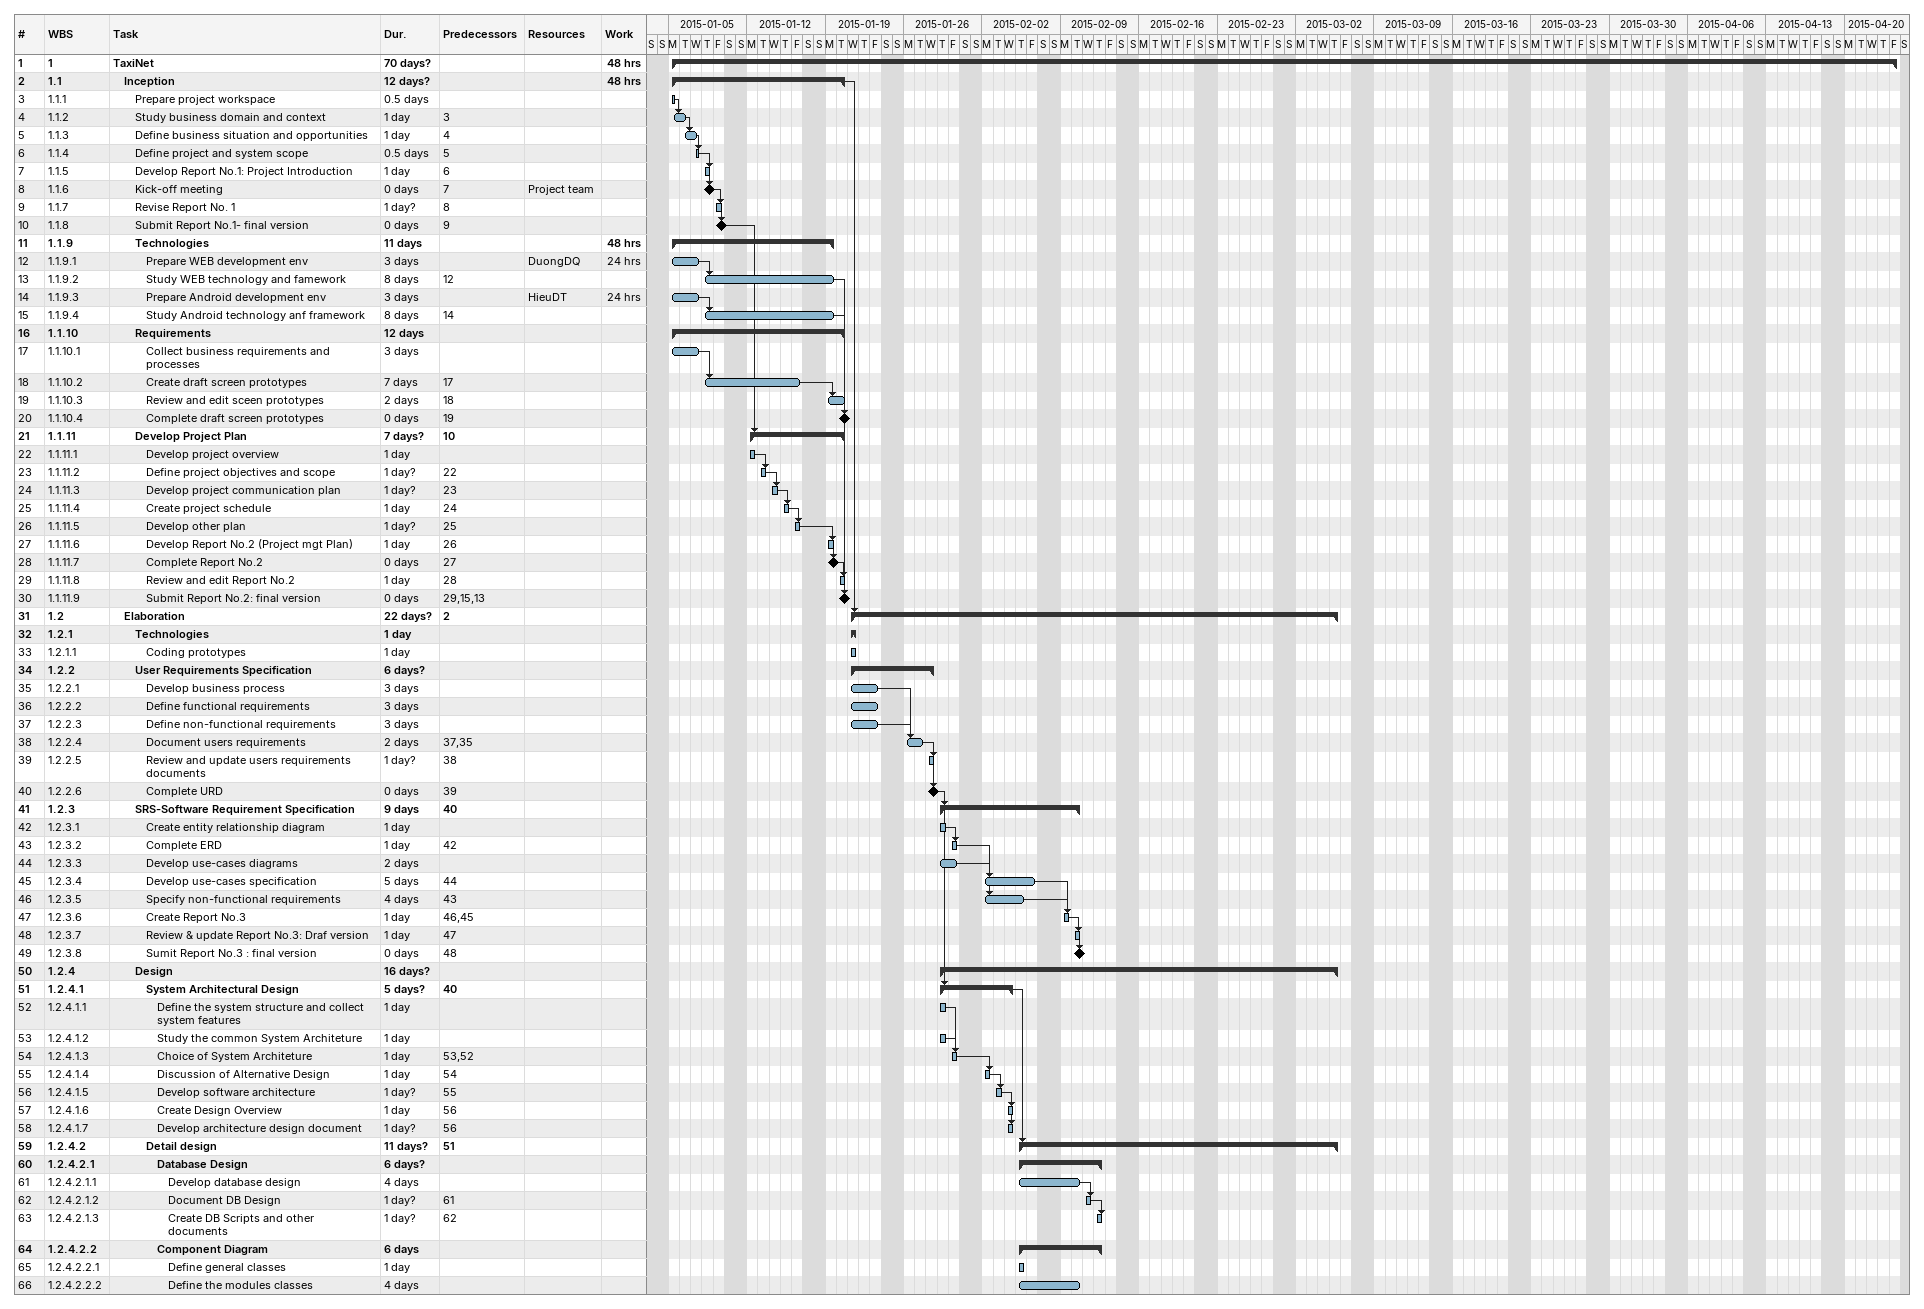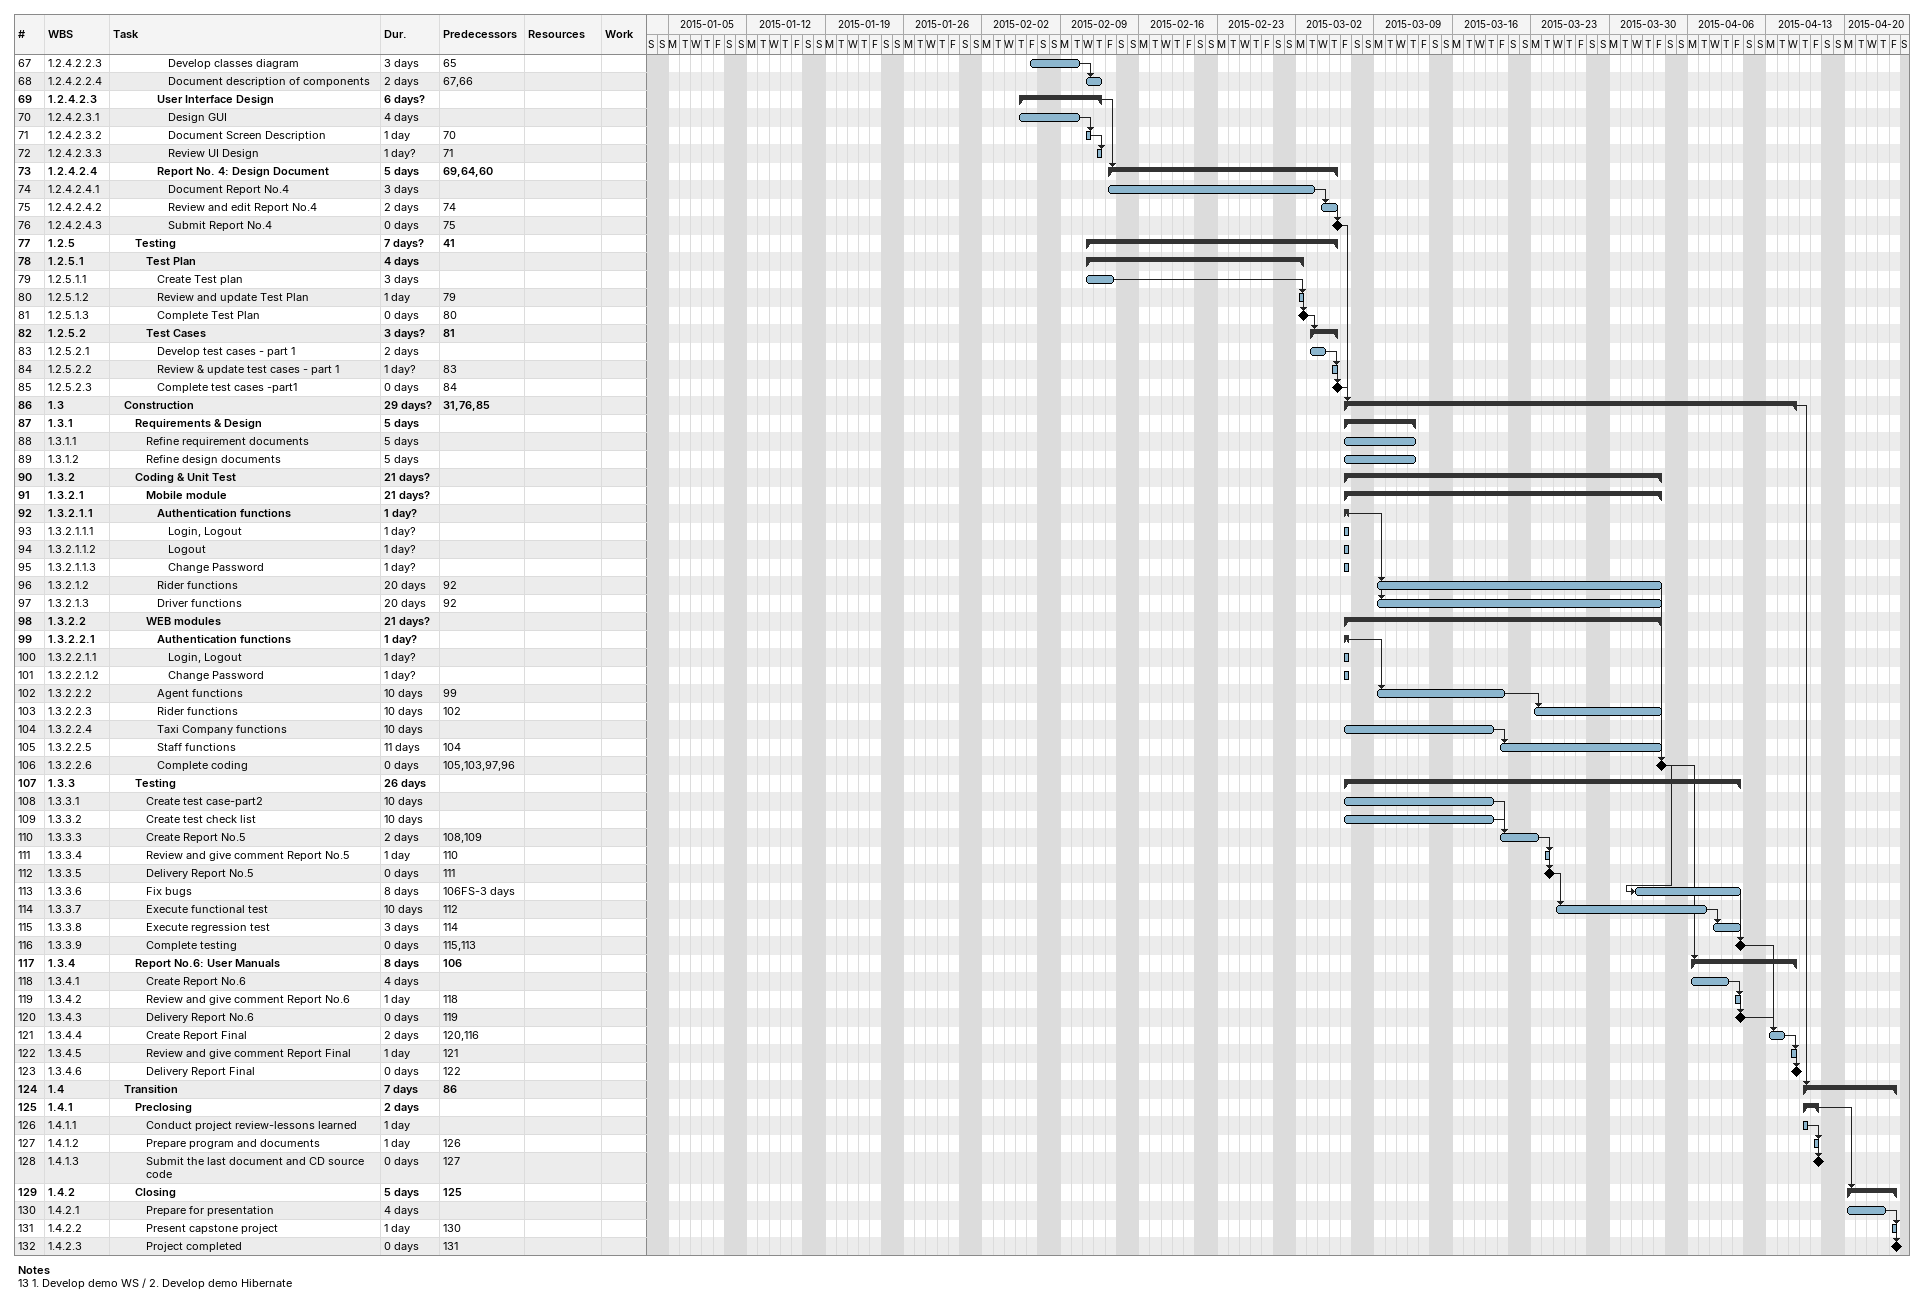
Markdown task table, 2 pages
| ID | WBS | Task | Duration | Start | Finish | Predecessors | Resources | Work (h) |
|---|---|---|---|---|---|---|---|---|
| 1 | 1 | **TaxiNet** | 70d? | 2015-01-05 | 2015-04-24 |  |  | 48 |
| 2 | 1.1 | **Inception** | 12d? | 2015-01-05 | 2015-01-20 |  |  | 48 |
| 3 | 1.1.1 | Prepare project workspace | 0.5d | 2015-01-05 | 2015-01-05 |  |  |  |
| 4 | 1.1.2 | Study business domain and context | 1d | 2015-01-05 | 2015-01-06 | 3 |  |  |
| 5 | 1.1.3 | Define business situation and opportunities | 1d | 2015-01-06 | 2015-01-07 | 4 |  |  |
| 6 | 1.1.4 | Define project and system scope | 0.5d | 2015-01-07 | 2015-01-07 | 5 |  |  |
| 7 | 1.1.5 | Develop Report No.1: Project Introduction | 1d | 2015-01-08 | 2015-01-08 | 6 |  |  |
| 8 | 1.1.6 | Kick-off meeting | 0d | 2015-01-08 | 2015-01-08 | 7 | Project team |  |
| 9 | 1.1.7 | Revise Report No. 1 | 1d? | 2015-01-09 | 2015-01-09 | 8 |  |  |
| 10 | 1.1.8 | Submit Report No.1- final version | 0d | 2015-01-09 | 2015-01-09 | 9 |  |  |
| 11 | 1.1.9 | **Technologies** | 11d | 2015-01-05 | 2015-01-19 |  |  | 48 |
| 12 | 1.1.9.1 | Prepare WEB development env | 3d | 2015-01-05 | 2015-01-07 |  | DuongDQ | 24 |
| 13 | 1.1.9.2 | Study WEB technology and famework | 8d | 2015-01-08 | 2015-01-19 | 12 |  |  |
| 14 | 1.1.9.3 | Prepare Android development env | 3d | 2015-01-05 | 2015-01-07 |  | HieuDT | 24 |
| 15 | 1.1.9.4 | Study Android technology anf framework | 8d | 2015-01-08 | 2015-01-19 | 14 |  |  |
| 16 | 1.1.10 | **Requirements** | 12d | 2015-01-05 | 2015-01-20 |  |  |  |
| 17 | 1.1.10.1 | Collect business requirements and processes | 3d | 2015-01-05 | 2015-01-07 |  |  |  |
| 18 | 1.1.10.2 | Create draft screen prototypes | 7d | 2015-01-08 | 2015-01-16 | 17 |  |  |
| 19 | 1.1.10.3 | Review and edit sceen prototypes | 2d | 2015-01-19 | 2015-01-20 | 18 |  |  |
| 20 | 1.1.10.4 | Complete draft screen prototypes | 0d | 2015-01-20 | 2015-01-20 | 19 |  |  |
| 21 | 1.1.11 | **Develop Project Plan** | 7d? | 2015-01-12 | 2015-01-20 | 10 |  |  |
| 22 | 1.1.11.1 | Develop project overview | 1d | 2015-01-12 | 2015-01-12 |  |  |  |
| 23 | 1.1.11.2 | Define project objectives and scope | 1d? | 2015-01-13 | 2015-01-13 | 22 |  |  |
| 24 | 1.1.11.3 | Develop project communication plan | 1d? | 2015-01-14 | 2015-01-14 | 23 |  |  |
| 25 | 1.1.11.4 | Create project schedule | 1d | 2015-01-15 | 2015-01-15 | 24 |  |  |
| 26 | 1.1.11.5 | Develop other plan | 1d? | 2015-01-16 | 2015-01-16 | 25 |  |  |
| 27 | 1.1.11.6 | Develop Report No.2 (Project mgt Plan) | 1d | 2015-01-19 | 2015-01-19 | 26 |  |  |
| 28 | 1.1.11.7 | Complete Report No.2 | 0d | 2015-01-19 | 2015-01-19 | 27 |  |  |
| 29 | 1.1.11.8 | Review and edit Report No.2 | 1d | 2015-01-20 | 2015-01-20 | 28 |  |  |
| 30 | 1.1.11.9 | Submit Report No.2: final version | 0d | 2015-01-20 | 2015-01-20 | 29, 15, 13 |  |  |
| 31 | 1.2 | **Elaboration** | 22d? | 2015-01-21 | 2015-03-05 | 2 |  |  |
| 32 | 1.2.1 | **Technologies** | 1d | 2015-01-21 | 2015-01-21 |  |  |  |
| 33 | 1.2.1.1 | Coding prototypes | 1d | 2015-01-21 | 2015-01-21 |  |  |  |
| 34 | 1.2.2 | **User Requirements Specification** | 6d? | 2015-01-21 | 2015-01-28 |  |  |  |
| 35 | 1.2.2.1 | Develop business process | 3d | 2015-01-21 | 2015-01-23 |  |  |  |
| 36 | 1.2.2.2 | Define functional requirements | 3d | 2015-01-21 | 2015-01-23 |  |  |  |
| 37 | 1.2.2.3 | Define non-functional requirements | 3d | 2015-01-21 | 2015-01-23 |  |  |  |
| 38 | 1.2.2.4 | Document users requirements | 2d | 2015-01-26 | 2015-01-27 | 37, 35 |  |  |
| 39 | 1.2.2.5 | Review and update users requirements documents | 1d? | 2015-01-28 | 2015-01-28 | 38 |  |  |
| 40 | 1.2.2.6 | Complete URD | 0d | 2015-01-28 | 2015-01-28 | 39 |  |  |
| 41 | 1.2.3 | **SRS-Software Requirement Specification** | 9d | 2015-01-29 | 2015-02-10 | 40 |  |  |
| 42 | 1.2.3.1 | Create entity relationship diagram | 1d | 2015-01-29 | 2015-01-29 |  |  |  |
| 43 | 1.2.3.2 | Complete ERD | 1d | 2015-01-30 | 2015-01-30 | 42 |  |  |
| 44 | 1.2.3.3 | Develop use-cases diagrams | 2d | 2015-01-29 | 2015-01-30 |  |  |  |
| 45 | 1.2.3.4 | Develop use-cases specification | 5d | 2015-02-02 | 2015-02-06 | 44 |  |  |
| 46 | 1.2.3.5 | Specify non-functional requirements | 4d | 2015-02-02 | 2015-02-05 | 43 |  |  |
| 47 | 1.2.3.6 | Create Report No.3 | 1d | 2015-02-09 | 2015-02-09 | 46, 45 |  |  |
| 48 | 1.2.3.7 | Review & update Report No.3: Draf version | 1d | 2015-02-10 | 2015-02-10 | 47 |  |  |
| 49 | 1.2.3.8 | Sumit Report No.3 : final version | 0d | 2015-02-10 | 2015-02-10 | 48 |  |  |
| 50 | 1.2.4 | **Design** | 16d? | 2015-01-29 | 2015-03-05 |  |  |  |
| 51 | 1.2.4.1 | **System Architectural Design** | 5d? | 2015-01-29 | 2015-02-04 | 40 |  |  |
| 52 | 1.2.4.1.1 | Define the system structure and collect system features | 1d | 2015-01-29 | 2015-01-29 |  |  |  |
| 53 | 1.2.4.1.2 | Study the common System Architeture | 1d | 2015-01-29 | 2015-01-29 |  |  |  |
| 54 | 1.2.4.1.3 | Choice of System Architeture | 1d | 2015-01-30 | 2015-01-30 | 53, 52 |  |  |
| 55 | 1.2.4.1.4 | Discussion of Alternative Design | 1d | 2015-02-02 | 2015-02-02 | 54 |  |  |
| 56 | 1.2.4.1.5 | Develop software architecture | 1d? | 2015-02-03 | 2015-02-03 | 55 |  |  |
| 57 | 1.2.4.1.6 | Create Design Overview | 1d | 2015-02-04 | 2015-02-04 | 56 |  |  |
| 58 | 1.2.4.1.7 | Develop architecture design document | 1d? | 2015-02-04 | 2015-02-04 | 56 |  |  |
| 59 | 1.2.4.2 | **Detail design** | 11d? | 2015-02-05 | 2015-03-05 | 51 |  |  |
| 60 | 1.2.4.2.1 | **Database Design** | 6d? | 2015-02-05 | 2015-02-12 |  |  |  |
| 61 | 1.2.4.2.1.1 | Develop database design | 4d | 2015-02-05 | 2015-02-10 |  |  |  |
| 62 | 1.2.4.2.1.2 | Document DB Design | 1d? | 2015-02-11 | 2015-02-11 | 61 |  |  |
| 63 | 1.2.4.2.1.3 | Create DB Scripts and other documents | 1d? | 2015-02-12 | 2015-02-12 | 62 |  |  |
| 64 | 1.2.4.2.2 | **Component Diagram** | 6d | 2015-02-05 | 2015-02-12 |  |  |  |
| 65 | 1.2.4.2.2.1 | Define general classes | 1d | 2015-02-05 | 2015-02-05 |  |  |  |
| 66 | 1.2.4.2.2.2 | Define the modules classes | 4d | 2015-02-05 | 2015-02-10 |  |  |  |
| 67 | 1.2.4.2.2.3 | Develop classes diagram | 3d | 2015-02-06 | 2015-02-10 | 65 |  |  |
| 68 | 1.2.4.2.2.4 | Document description of components | 2d | 2015-02-11 | 2015-02-12 | 67, 66 |  |  |
| 69 | 1.2.4.2.3 | **User Interface Design** | 6d? | 2015-02-05 | 2015-02-12 |  |  |  |
| 70 | 1.2.4.2.3.1 | Design GUI | 4d | 2015-02-05 | 2015-02-10 |  |  |  |
| 71 | 1.2.4.2.3.2 | Document Screen Description | 1d | 2015-02-11 | 2015-02-11 | 70 |  |  |
| 72 | 1.2.4.2.3.3 | Review UI Design | 1d? | 2015-02-12 | 2015-02-12 | 71 |  |  |
| 73 | 1.2.4.2.4 | **Report No. 4: Design Document** | 5d | 2015-02-13 | 2015-03-05 | 69, 64, 60 |  |  |
| 74 | 1.2.4.2.4.1 | Document Report No.4 | 3d | 2015-02-13 | 2015-03-03 |  |  |  |
| 75 | 1.2.4.2.4.2 | Review and edit Report No.4 | 2d | 2015-03-04 | 2015-03-05 | 74 |  |  |
| 76 | 1.2.4.2.4.3 | Submit Report No.4 | 0d | 2015-03-05 | 2015-03-05 | 75 |  |  |
| 77 | 1.2.5 | **Testing** | 7d? | 2015-02-11 | 2015-03-05 | 41 |  |  |
| 78 | 1.2.5.1 | **Test Plan** | 4d | 2015-02-11 | 2015-03-02 |  |  |  |
| 79 | 1.2.5.1.1 | Create Test plan | 3d | 2015-02-11 | 2015-02-13 |  |  |  |
| 80 | 1.2.5.1.2 | Review and update Test Plan | 1d | 2015-03-02 | 2015-03-02 | 79 |  |  |
| 81 | 1.2.5.1.3 | Complete Test Plan | 0d | 2015-03-02 | 2015-03-02 | 80 |  |  |
| 82 | 1.2.5.2 | **Test Cases** | 3d? | 2015-03-03 | 2015-03-05 | 81 |  |  |
| 83 | 1.2.5.2.1 | Develop test cases - part 1 | 2d | 2015-03-03 | 2015-03-04 |  |  |  |
| 84 | 1.2.5.2.2 | Review & update test cases - part 1 | 1d? | 2015-03-05 | 2015-03-05 | 83 |  |  |
| 85 | 1.2.5.2.3 | Complete test cases -part1 | 0d | 2015-03-05 | 2015-03-05 | 84 |  |  |
| 86 | 1.3 | **Construction** | 29d? | 2015-03-06 | 2015-04-15 | 31, 76, 85 |  |  |
| 87 | 1.3.1 | **Requirements & Design** | 5d | 2015-03-06 | 2015-03-12 |  |  |  |
| 88 | 1.3.1.1 | Refine requirement documents | 5d | 2015-03-06 | 2015-03-12 |  |  |  |
| 89 | 1.3.1.2 | Refine design documents | 5d | 2015-03-06 | 2015-03-12 |  |  |  |
| 90 | 1.3.2 | **Coding & Unit Test** | 21d? | 2015-03-06 | 2015-04-03 |  |  |  |
| 91 | 1.3.2.1 | **Mobile module** | 21d? | 2015-03-06 | 2015-04-03 |  |  |  |
| 92 | 1.3.2.1.1 | **Authentication functions** | 1d? | 2015-03-06 | 2015-03-06 |  |  |  |
| 93 | 1.3.2.1.1.1 | Login, Logout | 1d? | 2015-03-06 | 2015-03-06 |  |  |  |
| 94 | 1.3.2.1.1.2 | Logout | 1d? | 2015-03-06 | 2015-03-06 |  |  |  |
| 95 | 1.3.2.1.1.3 | Change Password | 1d? | 2015-03-06 | 2015-03-06 |  |  |  |
| 96 | 1.3.2.1.2 | Rider functions | 20d | 2015-03-09 | 2015-04-03 | 92 |  |  |
| 97 | 1.3.2.1.3 | Driver functions | 20d | 2015-03-09 | 2015-04-03 | 92 |  |  |
| 98 | 1.3.2.2 | **WEB modules** | 21d? | 2015-03-06 | 2015-04-03 |  |  |  |
| 99 | 1.3.2.2.1 | **Authentication functions** | 1d? | 2015-03-06 | 2015-03-06 |  |  |  |
| 100 | 1.3.2.2.1.1 | Login, Logout | 1d? | 2015-03-06 | 2015-03-06 |  |  |  |
| 101 | 1.3.2.2.1.2 | Change Password | 1d? | 2015-03-06 | 2015-03-06 |  |  |  |
| 102 | 1.3.2.2.2 | Agent functions | 10d | 2015-03-09 | 2015-03-20 | 99 |  |  |
| 103 | 1.3.2.2.3 | Rider functions | 10d | 2015-03-23 | 2015-04-03 | 102 |  |  |
| 104 | 1.3.2.2.4 | Taxi Company functions | 10d | 2015-03-06 | 2015-03-19 |  |  |  |
| 105 | 1.3.2.2.5 | Staff functions | 11d | 2015-03-20 | 2015-04-03 | 104 |  |  |
| 106 | 1.3.2.2.6 | Complete coding | 0d | 2015-04-03 | 2015-04-03 | 105, 103, 97, 96 |  |  |
| 107 | 1.3.3 | **Testing** | 26d | 2015-03-06 | 2015-04-10 |  |  |  |
| 108 | 1.3.3.1 | Create test case-part2 | 10d | 2015-03-06 | 2015-03-19 |  |  |  |
| 109 | 1.3.3.2 | Create test check list | 10d | 2015-03-06 | 2015-03-19 |  |  |  |
| 110 | 1.3.3.3 | Create Report No.5 | 2d | 2015-03-20 | 2015-03-23 | 108, 109 |  |  |
| 111 | 1.3.3.4 | Review and give comment Report No.5 | 1d | 2015-03-24 | 2015-03-24 | 110 |  |  |
| 112 | 1.3.3.5 | Delivery Report No.5 | 0d | 2015-03-24 | 2015-03-24 | 111 |  |  |
| 113 | 1.3.3.6 | Fix bugs | 8d | 2015-04-01 | 2015-04-10 | 106FS-3d |  |  |
| 114 | 1.3.3.7 | Execute functional test | 10d | 2015-03-25 | 2015-04-07 | 112 |  |  |
| 115 | 1.3.3.8 | Execute regression test | 3d | 2015-04-08 | 2015-04-10 | 114 |  |  |
| 116 | 1.3.3.9 | Complete testing | 0d | 2015-04-10 | 2015-04-10 | 115, 113 |  |  |
| 117 | 1.3.4 | **Report No.6: User Manuals** | 8d | 2015-04-06 | 2015-04-15 | 106 |  |  |
| 118 | 1.3.4.1 | Create Report No.6 | 4d | 2015-04-06 | 2015-04-09 |  |  |  |
| 119 | 1.3.4.2 | Review and give comment Report No.6 | 1d | 2015-04-10 | 2015-04-10 | 118 |  |  |
| 120 | 1.3.4.3 | Delivery Report No.6 | 0d | 2015-04-10 | 2015-04-10 | 119 |  |  |
| 121 | 1.3.4.4 | Create Report Final | 2d | 2015-04-13 | 2015-04-14 | 120, 116 |  |  |
| 122 | 1.3.4.5 | Review and give comment Report Final | 1d | 2015-04-15 | 2015-04-15 | 121 |  |  |
| 123 | 1.3.4.6 | Delivery Report Final | 0d | 2015-04-15 | 2015-04-15 | 122 |  |  |
| 124 | 1.4 | **Transition** | 7d | 2015-04-16 | 2015-04-24 | 86 |  |  |
| 125 | 1.4.1 | **Preclosing** | 2d | 2015-04-16 | 2015-04-17 |  |  |  |
| 126 | 1.4.1.1 | Conduct project review-lessons learned | 1d | 2015-04-16 | 2015-04-16 |  |  |  |
| 127 | 1.4.1.2 | Prepare program and documents | 1d | 2015-04-17 | 2015-04-17 | 126 |  |  |
| 128 | 1.4.1.3 | Submit the last document and CD source code | 0d | 2015-04-17 | 2015-04-17 | 127 |  |  |
| 129 | 1.4.2 | **Closing** | 5d | 2015-04-20 | 2015-04-24 | 125 |  |  |
| 130 | 1.4.2.1 | Prepare for presentation | 4d | 2015-04-20 | 2015-04-23 |  |  |  |
| 131 | 1.4.2.2 | Present capstone project | 1d | 2015-04-24 | 2015-04-24 | 130 |  |  |
| 132 | 1.4.2.3 | Project completed | 0d | 2015-04-24 | 2015-04-24 | 131 |  |  |

Notes
- 13: 1. Develop demo WS / 2. Develop demo Hibernate
